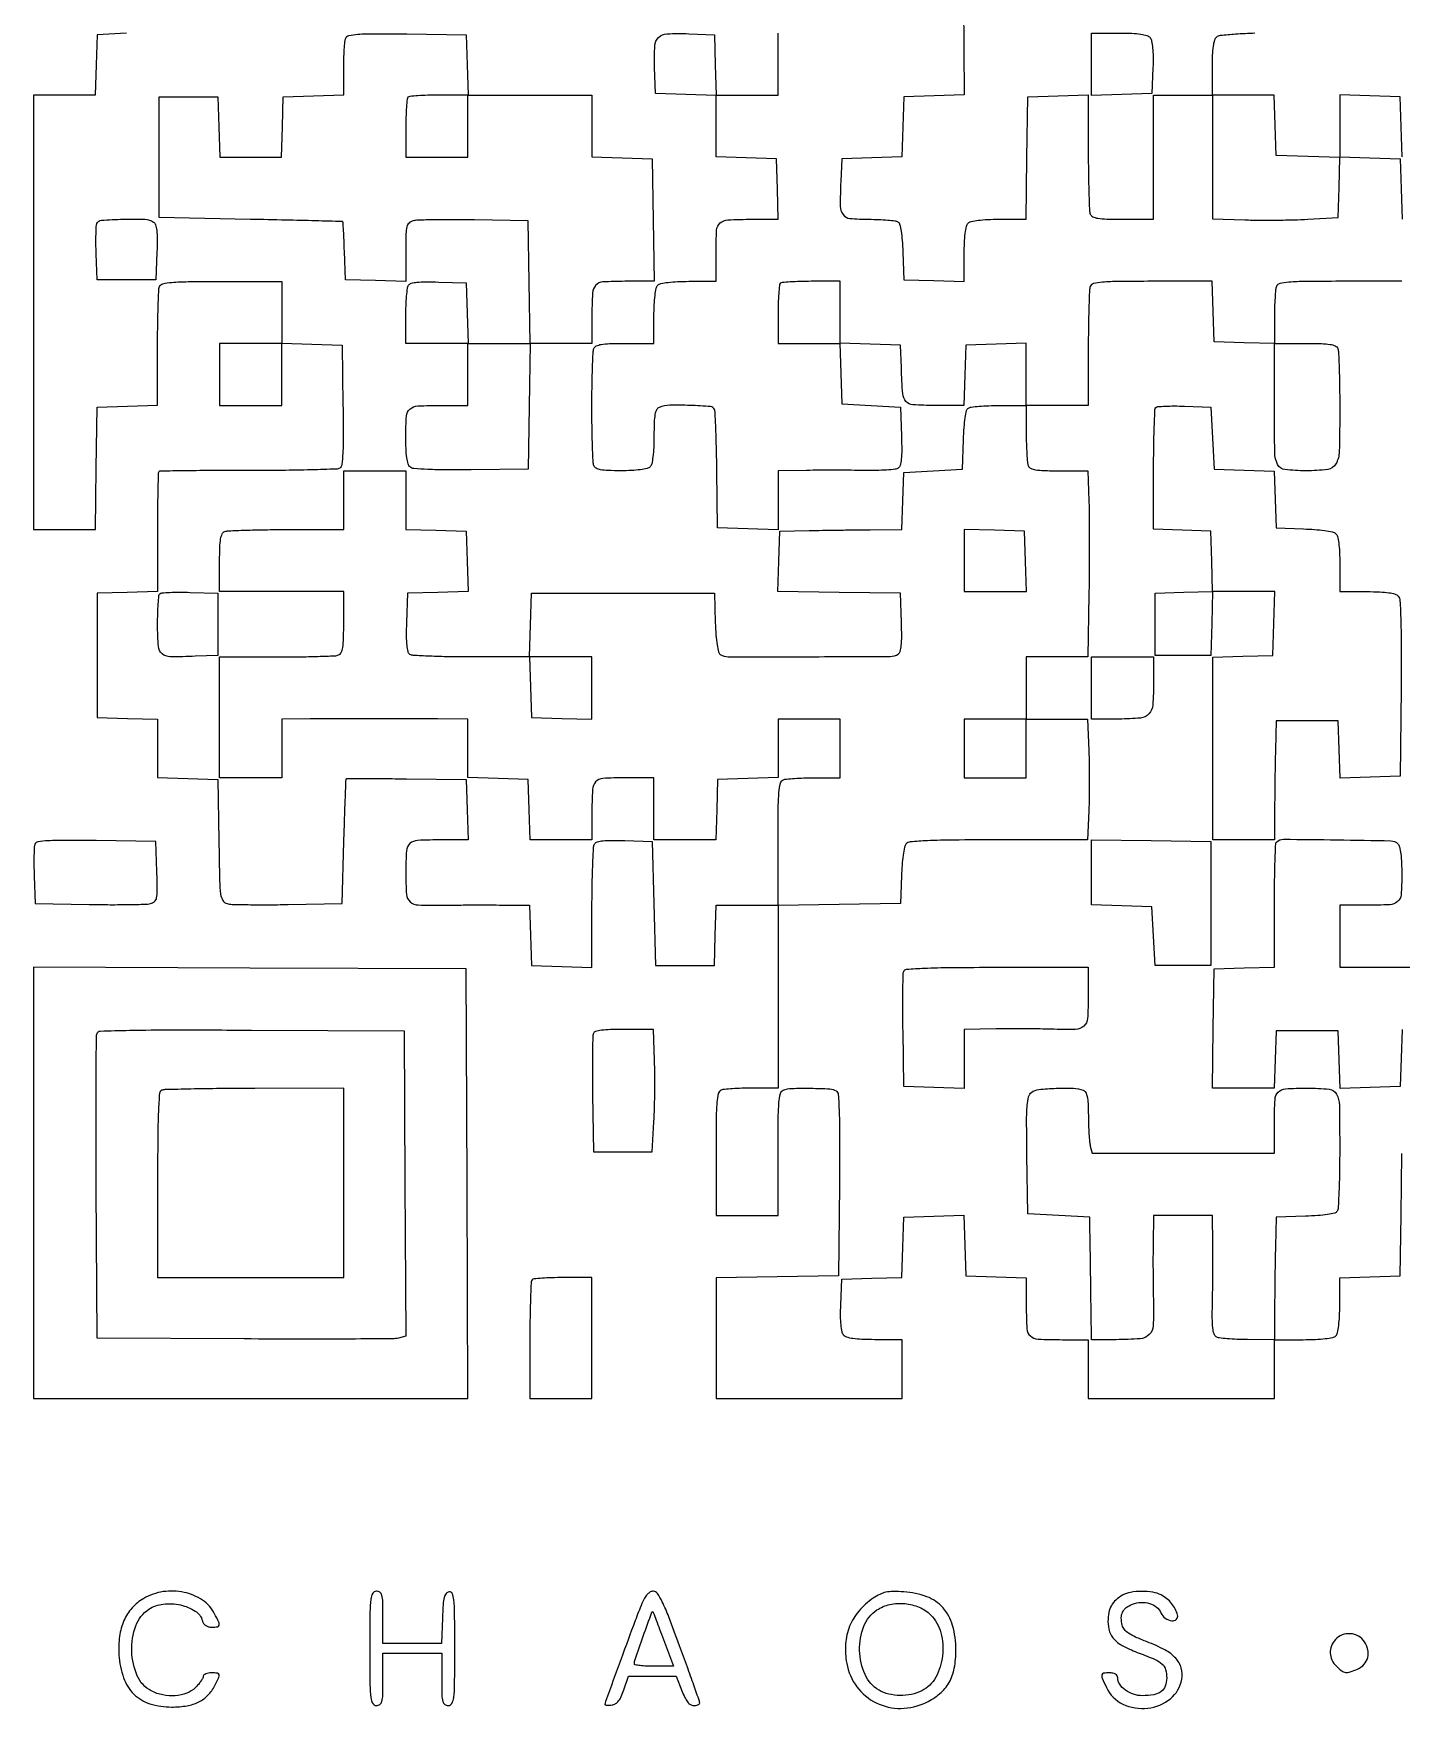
# Model space of a CAD drawing. Extents: x 156 to 936, y 95 to 969.
# Drawn here: x 156 to 575, y 95 to 608 of the extents above; entities that cross this region are included whole.
import ezdxf

# ---------------------------------------------------------------- set-up
doc = ezdxf.new("R2010")
doc.units = 0

msp = doc.modelspace()

# ---------------------------------------------------------------- linework, layer by layer
for points in [[(440.765509, 617.287731), (441.031018, 589.075462), (431.765509, 588.787731), (422.5, 588.5), (422.212964, 579.287036), (421.925929, 570.074071), (412.712964, 569.787036), (403.5, 569.5), (403.199088, 562.520917, 0.011761), (403.052131, 555.011779, 0.16009), (403.905416, 552.449266, 0.212734), (406.01981, 551.259183, 0.022868), (411.769052, 550.984687, -0.009143), (414.818021, 550.922889, -0.012178), (417.583306, 550.748704, -0.009501), (419.866755, 550.505138, -0.110675), (420.706033, 550.202843, -0.192561), (421.236162, 549.466763, -0.02067), (421.666992, 547.36687, -0.020911), (422.005667, 544.539342, -0.010674), (422.206033, 540.968156), (422.5, 532.5), (431.75, 532.212474), (441, 531.924948), (441, 540.262474, -0.01101), (441.078116, 543.809501, -0.020283), (441.321964, 546.684979, -0.021051), (441.688958, 548.858679, -0.145015), (442.2, 549.8, -0.144751), (443.138697, 550.310247, -0.021115), (445.302088, 550.677518, -0.02036), (448.160339, 550.921703, -0.011128), (451.677935, 551), (459.955869, 551), (460.227935, 569.75), (460.5, 588.5), (469.75, 588.787526), (479, 589.075052), (479, 571.619313, 0.003237), (479.044048, 564.816117, 0.004731), (479.178303, 558.826548, 0.002387), (479.364216, 553.755801, 0.081426), (479.606989, 552.581787, 0.196891), (480.364137, 551.777496, 0.067576), (481.926179, 551.308255, 0.033028), (484.632466, 551.061721, 0.006203), (489.606989, 551), (499, 551), (499, 570), (499, 589), (508, 589), (517, 589), (517, 597.377555, -0.00979), (517.075082, 601.212024, -0.024916), (517.32229, 603.982997, -0.032122), (517.720689, 605.918316, -0.153905), (518.323796, 606.853763, -0.150078), (519.509893, 607.347971, -0.006421), (524.0752, 607.732439, -0.009449), (529.981462, 608.041483, -0.004527)], [(575, 532), (556.106989, 532, 0.002389), (545.478191, 531.949213, 0.017848), (540.438886, 531.721037, 0.035117), (537.61679, 531.291215, 0.25083), (536.606989, 530.418213, 0.06844), (536.368926, 529.400281, 0.007317), (536.178303, 526.9751, 0.008902), (536.044385, 524.066073, 0.00705), (536, 520.918213), (536, 513), (545.393011, 513, -0.006203), (550.367534, 512.938279, -0.033028), (553.073821, 512.691745, -0.067576), (554.635863, 512.222504, -0.196891), (555.393011, 511.418213, -0.081044), (555.635597, 510.249577, -0.00252), (555.821697, 505.341685, -0.004869), (555.95594, 499.537047, -0.003346), (556, 492.953396, -0.0058), (555.848475, 479.891045, -0.119749), (554.839989, 476.123759, -0.241116), (552.332043, 474.416546, -0.031127), (545.647529, 474, -0.028493), (539.16988, 474.369429, -0.257677), (536.940093, 475.955648, -0.108839), (536.105225, 479.500989, -0.003611), (536, 494.069463), (536, 512.924948), (526.75, 513.212474), (517.5, 513.5), (517.212474, 522.75), (516.924948, 532), (498.569463, 532, 0.002478), (488.261417, 531.948905, 0.01833), (483.353605, 531.720189, 0.036362), (480.606062, 531.288297, 0.248902), (479.606989, 530.418213, 0.081401), (479.364228, 529.244542, 0.002396), (479.178303, 524.184475, 0.00474), (479.044049, 518.207024, 0.003244), (479, 511.418213), (479, 494), (469.5, 494), (460, 494), (460, 485.581787, 0.006641), (460.044357, 482.242372, 0.008515), (460.178303, 479.171775, 0.006804), (460.368566, 476.613421, 0.069754), (460.606989, 475.581787, 0.191752), (461.343522, 474.783705, 0.070208), (462.834491, 474.312026, 0.034755), (465.399276, 474.063166, 0.006811), (470.03602, 474), (478.858062, 474), (479.179031, 464.75, -0.006597), (479.282791, 459.922892, -0.001973), (479.314821, 452.5625, -0.001978), (479.285471, 444.298383, -0.002141), (479.190574, 436.25), (478.881148, 417), (469.440574, 417), (460, 417), (460, 407.5), (460, 398), (469.40347, 398), (478.806941, 398), (479.15347, 388.394215, -0.005583), (479.261124, 384.07063, -0.003472), (479.295542, 378.997453, -0.003483), (479.259868, 373.991858, -0.006296), (479.150502, 369.894215), (478.801004, 361), (451.522947, 361, 0.002037), (437.7107, 360.943731, 0.009415), (429.723239, 360.7282, 0.009171), (424.494772, 360.392347, 0.201561), (423.166121, 359.700164, 0.126595), (422.728174, 358.772011, 0.012295), (422.317974, 356.299919, 0.014976), (421.984907, 353.281363, 0.011302), (421.793676, 349.950164), (421.5, 341.5), (402.75, 341.227935), (384, 340.955869), (384, 359.870946, -0.002386), (384.050775, 370.512912, -0.017829), (384.278929, 375.557614, -0.035067), (384.708667, 378.382777, -0.250908), (385.581787, 379.393011, -0.06844), (386.599719, 379.631074, -0.007317), (389.0249, 379.821697, -0.008902), (391.933927, 379.955615, -0.00705), (395.081787, 380), (403, 380), (403, 389), (403, 398), (393.5, 398), (384, 398), (384, 389.037526), (384, 380.075052), (374.75, 379.787526), (365.5, 379.5), (365.212474, 370.25), (364.924948, 361), (355.462474, 361), (346, 361), (346, 370.5), (346, 380), (337.106989, 380, 0.014768), (330.349521, 379.800362, 0.195511), (328.14255, 378.747254, 0.175208), (327.170753, 376.400012, 0.01141), (327, 368.918213), (327, 361), (317.537526, 361), (308.075052, 361), (307.787526, 370.25), (307.5, 379.5), (298.25, 379.787526), (289, 380.075052), (289, 389.037526), (289, 398), (279.75, 398.065327, 0.000911), (275.454106, 398.087835, 0.000484), (270.132812, 398.100863, 0.000482), (264.692963, 398.103677, 0.000748), (260, 398.094565, -0.000007), (255.342287, 398.078617, -0.000004), (250.014062, 398.060489, -0.000004), (244.851552, 398.043015, -0.000009), (240.75, 398.029238), (232, 398), (232, 389), (232, 380), (222.5, 380), (213, 380), (213, 398.5), (213, 417), (230.418213, 417, 0.003244), (237.207024, 417.044049, 0.00474), (243.184475, 417.178303, 0.002396), (248.244542, 417.364228, 0.081401), (249.418213, 417.606989, 0.196891), (250.222504, 418.364137, 0.067576), (250.691745, 419.926179, 0.033028), (250.938279, 422.632466, 0.006203), (251, 427.606989), (251, 437), (232, 437), (213, 437), (213, 445.893011, -0.00673), (213.062976, 450.571713, -0.034532), (213.311531, 453.154102, -0.06988), (213.782907, 454.653872, -0.192406), (214.581787, 455.393011, -0.081401), (215.755458, 455.635772, -0.002396), (220.815525, 455.821697, -0.00474), (226.792976, 455.955951, -0.003244), (233.581787, 456), (251, 456), (251, 465), (251, 474), (260.5, 474), (270, 474), (270, 465.037526), (270, 456.075052), (279.25, 455.787526), (288.5, 455.5), (288.787023, 446.288016), (289.074046, 437.076031), (279.787023, 436.788016), (270.5, 436.5), (270.208654, 427.58457, 0.007991), (270.138495, 423.379947, 0.025103), (270.278157, 420.560393, 0.034699), (270.597369, 418.690231, 0.197197), (271.178316, 417.889795, 0.125918), (272.179047, 417.576877, 0.002784), (277.281407, 417.337038, 0.006145), (283.29265, 417.161987, 0.004093), (290.184019, 417.10247), (307.928716, 417.09449), (308.214358, 426.797245), (308.5, 436.5), (336.5, 436.5), (364.5, 436.5), (364.792098, 427.532999, 0.009786), (364.991711, 423.707716, 0.020296), (365.326702, 420.737122, 0.020212), (365.754264, 418.552844, 0.195114), (366.292098, 417.798053, 0.142157), (368.745406, 417.082269, 0.000777), (393.535096, 417.084595, 0.000797), (418.296615, 417.164879, 0.138052), (420.818687, 417.887942, 0.196824), (421.401607, 418.689885, 0.034986), (421.72184, 420.556337, 0.02519), (421.861731, 423.374101, 0.007976), (421.791346, 427.58457), (421.5, 436.5), (402.712768, 436.772202), (383.925536, 437.044404), (384.212768, 446.272202), (384.5, 455.5), (393.5, 455.698134, -0.001392), (397.645693, 455.777851, -0.00077), (402.708876, 455.853302, -0.000768), (407.839576, 455.913972, -0.001237), (412.211067, 455.948134), (421.922134, 456), (422.211067, 464.75), (422.5, 473.5), (431.5, 474), (440.5, 474.5), (440.792098, 483.467001, -0.009786), (440.991711, 487.292364, -0.020298), (441.326695, 490.262875, -0.020215), (441.75425, 492.447011, -0.195149), (442.292098, 493.201688, -0.112618), (443.144238, 493.504907, -0.008743), (445.568616, 493.748365, -0.011595), (448.501991, 493.922842, -0.008591), (451.75, 493.984687), (460, 494), (460, 503.537526), (460, 513.075052), (450.75, 512.787526), (441.5, 512.5), (441.212474, 503.25), (440.924948, 494), (431.981526, 494, -0.014194), (425.286679, 494.190094, -0.199365), (423.165084, 495.215838, -0.165063), (422.188689, 497.527107, -0.009054), (421.754332, 505.5), (421.5, 512.5), (412.211971, 512.788029), (402.923942, 513.076058), (403.211971, 503.788029), (403.5, 494.5), (412.5, 494), (421.5, 493.5), (421.791346, 484.58457, -0.007957), (421.862563, 480.334218, -0.025673), (421.719975, 477.512687, -0.036716), (421.390058, 475.649184, -0.184206), (420.791346, 474.79792, -0.12225), (419.871408, 474.461883, -0.009454), (417.235583, 474.229267, -0.012489), (414.041398, 474.088187, -0.009201), (410.5, 474.085494, 0.002435), (406.420176, 474.137607, 0.00146), (401.573438, 474.161763, 0.001461), (396.750441, 474.157626, 0.002545), (392.75, 474.122144), (384, 474), (384, 464.962474), (384, 455.924948), (374.75, 456.212474), (365.5, 456.5), (365.257916, 474, 0.002447), (365.130625, 480.796823, 0.003672), (364.946963, 486.726562, 0.001532), (364.737148, 491.795222, 0.080116), (364.539301, 492.75, 0.290569), (363.336161, 493.647691, 0.009388), (357.024014, 494.005824, 0.015871), (350.859663, 494.043806, 0.085414), (347.581787, 493.393011, 0.185749), (346.791149, 492.680141, 0.073109), (346.316788, 491.266754, 0.03686), (346.065, 488.858247, 0.007619), (346, 484.593011, -0.0113), (345.921443, 481.117343, -0.02047), (345.676767, 478.283644, -0.021205), (345.309096, 476.134923, -0.144372), (344.8, 475.2, -0.142062), (343.888147, 474.698102, -0.021703), (341.825282, 474.327993, -0.021121), (339.136184, 474.08019, -0.012415), (335.906989, 474, -0.008396), (331.936493, 474.066678, -0.038703), (329.652556, 474.321129, -0.075375), (328.30029, 474.797625, -0.180715), (327.606989, 475.581787, -0.080654), (327.36459, 476.744997, -0.002656), (327.178303, 481.49775, -0.005009), (327.044072, 487.125884, -0.003457), (327, 493.5, -0.003457), (327.044072, 499.874116, -0.005009), (327.178303, 505.50225, -0.002656), (327.36459, 510.255003, -0.080654), (327.606989, 511.418213, -0.192406), (328.346128, 512.217093, -0.06988), (329.845898, 512.688469, -0.034532), (332.428287, 512.937024, -0.00673), (337.106989, 513), (346, 513), (346, 521.3, -0.011084), (346.07823, 524.828493, -0.020332), (346.322289, 527.693122, -0.021091), (346.689458, 529.860329, -0.144849), (347.2, 530.8, -0.144849), (348.139671, 531.310542, -0.021091), (350.306878, 531.677711, -0.020332), (353.171507, 531.92177, -0.011084), (356.7, 532), (365, 532), (365, 540.893011, -0.014805), (365.200175, 547.651936, -0.19591), (366.255648, 549.858669, -0.174856), (368.607881, 550.829774, -0.01133), (376.119313, 551), (384.075052, 551), (383.787526, 560.25), (383.5, 569.5), (374.25, 569.787526), (365, 570.075052), (365, 579.5), (365, 588.924948), (355.75, 589.212474), (346.5, 589.5), (346.212045, 597.596055, -0.020771), (346.251102, 604.123234, -0.189669), (347.394058, 606.666193, -0.185166), (349.978805, 607.781389, -0.019645), (356.655204, 607.793771), (364.5, 607.5), (364.787526, 598.25), (365.075052, 589), (374.537526, 589), (384, 589), (384, 598.462474), (384, 607.924948)], [(184.5, 608), (175.5, 607.5), (175.212474, 598.25), (174.924948, 589), (165.462474, 589), (156, 589), (156, 522.5), (156, 456), (165.477935, 456), (174.955869, 456), (175.227935, 474.75), (175.5, 493.5), (184.75, 493.787526), (194, 494.075052), (194, 511.455738, -0.0032), (194.043348, 518.228401, -0.004684), (194.175485, 524.188155, -0.002342), (194.358396, 529.235938, -0.081556), (194.597395, 530.393213, -0.251592), (195.587946, 531.247094, -0.034195), (198.388782, 531.670735, -0.017926), (203.346015, 531.898456, -0.002514), (213.597395, 531.95), (232, 531.95), (232, 522.475), (232, 513), (222.5, 513), (213, 513), (213, 503.5), (213, 494), (222.5, 494), (232, 494), (232, 503.537526), (232, 513.075052), (241.25, 512.787526), (250.5, 512.5), (250.773242, 494.073381, -0.003138), (250.851909, 484.874377, -0.013557), (250.716173, 479.410329, -0.015571), (250.421699, 475.874324, -0.226839), (249.773242, 474.840834, -0.133729), (248.717107, 474.515948, -0.001412), (240.98681, 474.286087, -0.004371), (232.033218, 474.123461, -0.002813), (221.649941, 474.084061, 0.001494), (211.325042, 474.072115, 0.002432), (202.561469, 473.993158, 0.000336), (194.784473, 473.880017, 0.19496), (194.372247, 473.70558, 0.192234), (194.198109, 473.300012, 0.000719), (194.071426, 468.086171, 0.003559), (193.977943, 462.146581, 0.002211), (193.948684, 455.176186), (193.952756, 437.074426), (184.726378, 436.787213), (175.5, 436.5), (175.5, 417.5), (175.5, 398.5), (184.75, 398.212474), (194, 397.924948), (194, 389), (194, 380.075052), (203.25, 379.787526), (212.5, 379.5), (212.772016, 360.763526, 0.001671), (212.99061, 348.524709, 0.026934), (213.300141, 344.408472, 0.101329), (213.975287, 342.44304, 0.201755), (215.272016, 341.478011, 0.054003), (216.806765, 341.271561, 0.002936), (221.692405, 341.17412, 0.004544), (227.517229, 341.145095, 0.003299), (234, 341.214485), (250.5, 341.5), (251.055984, 360.5, -0.000926), (251.283115, 367.799618, -0.001518), (251.50564, 373.979295, -0.00014), (251.723114, 379.508668, -0.180831), (251.805984, 379.70611, -0.206601), (251.998454, 379.78934, -0.000169), (257.303945, 379.791131, -0.001755), (263.238771, 379.770305, -0.001069), (270.25, 379.70611), (288.5, 379.5), (288.787526, 370.25), (289.075052, 361), (281.119313, 361, 0.011258), (273.614695, 360.831005, 0.173567), (271.260207, 359.86665, 0.196922), (270.202315, 357.673736, 0.015154), (270, 351, 0.016598), (270.222185, 344.308568, 0.199676), (271.344897, 342.045665, 0.17277), (273.821214, 341.074029, 0.011822), (281.478596, 341.011935, -0.002009), (285.211096, 341.054915, -0.001057), (289.849877, 341.079884, -0.001051), (294.601599, 341.085426, -0.001619), (298.712474, 341.068271), (307.924948, 341), (308.212474, 331.75), (308.5, 322.5), (317.75, 322.212474), (327, 321.924948), (327.015313, 340.212474, -0.004178), (327.080608, 347.314199, -0.006275), (327.267102, 353.507887, -0.002851), (327.521415, 358.763217, -0.128519), (327.850966, 359.793098, -0.187221), (328.659703, 360.389362, -0.039341), (330.4185, 360.721251, -0.027159), (333.085459, 360.864234, -0.008519), (337.085653, 360.793098), (345.5, 360.5), (346, 341.5), (346.5, 322.5), (355.5, 322.5), (364.5, 322.5), (364.787526, 331.75), (365.075052, 341), (374.537526, 341), (384, 341), (384, 313), (384, 285), (376.081787, 285, 0.00705), (372.933927, 284.955615, 0.008902), (370.0249, 284.821697, 0.007317), (367.599719, 284.631074, 0.06844), (366.581787, 284.393011, 0.25083), (365.708785, 283.38321, 0.035117), (365.278963, 280.561114, 0.017848), (365.050787, 275.521809, 0.002389), (365, 264.893011), (365, 246), (374.5, 246), (384, 246), (384, 264.893011, -0.002389), (384.050787, 275.521809, -0.017848), (384.278963, 280.561114, -0.035117), (384.708785, 283.38321, -0.25083), (385.581787, 284.393011, -0.084467), (388.211856, 284.920332, -0.010846), (393.985226, 284.964484, -0.008749), (399.830282, 284.780063, -0.129858), (401.766137, 284.165697, -0.238902), (402.439694, 283.032303, -0.008101), (402.712124, 277.69409, -0.009141), (402.846101, 269.577531, -0.001938), (402.766137, 255.43101), (402.5, 227.5), (383.75, 227.227935), (365, 226.955869), (365, 208.477935), (365, 190), (393.5, 190), (422, 190), (422, 199), (422, 208), (413.622445, 208, -0.009406), (409.657348, 208.0746, -0.027148), (406.921657, 208.326735, -0.03848), (405.060853, 208.748928, -0.145524), (404.078674, 209.405204, -0.126804), (403.594776, 210.431833, -0.023545), (403.298867, 212.514748, -0.021342), (403.157498, 215.264652, -0.01153), (403.206229, 218.655204), (403.5, 226.5), (412.712964, 226.787036), (421.925929, 227.074071), (422.212964, 236.287036), (422.5, 245.5), (431.711984, 245.787023), (440.923969, 246.074046), (441.211984, 236.787023), (441.5, 227.5), (450.75, 227.212474), (460, 226.924948), (460, 218.069463, 0.014889), (460.20038, 211.341871, 0.195866), (461.254332, 209.139748, 0.174757), (463.602344, 208.170318, 0.011384), (471.081787, 208), (479, 208), (479, 199), (479, 190), (507.5, 190), (536, 190), (536, 199), (536, 208), (544.8, 208, 0.010168), (548.57572, 208.076788, 0.019692), (551.584848, 208.318182, 0.020534), (553.838945, 208.683085, 0.147006), (554.8, 209.2, 0.144682), (555.310039, 210.138013, 0.021131), (555.677383, 212.298731, 0.02038), (555.921656, 215.152513, 0.011159), (556, 218.662474), (556, 226.924948), (565.25, 227.212474), (574.5, 227.5), (574.772065, 246.25), (575.044131, 265)], [(575.076746, 302.923254), (574.788373, 294.211627), (574.5, 285.5), (565.289473, 285.212997), (556.078945, 284.925993), (555.789473, 293.712997), (555.5, 302.5), (546, 302.5), (536.5, 302.5), (536.211067, 293.75), (535.922134, 285), (526.487656, 285), (517.053177, 285), (517.276588, 303.25), (517.5, 321.5), (526.75, 321.787526), (536, 322.075052), (536, 340.870859, -0.003317), (536.048116, 348.123841, -0.005243), (536.195833, 354.341232, -0.001548), (536.396633, 359.716959, -0.188426), (536.666667, 360.333333, -0.200552), (538.764103, 361.19438, -0.002013), (555.219579, 361.024309, -0.002069), (571.647247, 360.72038, -0.193036), (573.8, 359.8, -0.144372), (574.309096, 358.865077, -0.021205), (574.676767, 356.716356, -0.02047), (574.921443, 353.882657, -0.0113), (575, 350.406989, -0.017303), (574.785347, 344.206021, -0.202126), (573.715689, 342.090212, -0.166521), (571.351581, 341.162848, -0.010953), (563.918213, 341), (556, 341), (556, 331.5), (556, 322), (574.537526, 322), (593.075052, 322)]]:
    msp.add_lwpolyline(points, format="xyb")
for points in [[(288.787526, 598.25), (289.075052, 589), (308.037526, 589), (327, 589), (327, 579.537526), (327, 570.075052), (336.25, 569.787526), (345.5, 569.5), (345.772065, 550.75), (346.044131, 532), (337.129054, 532, 0.014698), (330.354016, 531.800795, 0.195302), (328.144197, 530.748181, 0.175472), (327.171009, 528.401386, 0.011425), (327, 520.918213), (327, 513), (317.521593, 513), (308.043186, 513), (307.771593, 493.75), (307.5, 474.5), (290.059087, 474.285999, -0.004306), (282.398845, 474.257989, -0.010385), (276.733702, 474.403766, -0.008096), (272.515232, 474.668561, -0.154677), (271.309087, 475.158444, -0.154831), (270.717083, 476.080328, -0.031166), (270.322411, 478.014246, -0.024698), (270.075513, 480.761933, -0.010058), (270, 484.515456, -0.01699), (270.212859, 490.777987, -0.201397), (271.280595, 492.90398, -0.167513), (273.642561, 493.836298, -0.011001), (281.081787, 494), (289, 494), (289, 503.5), (289, 513), (279.5, 513), (270, 513), (270.015313, 521.25, -0.00917), (270.081041, 524.504112, -0.012203), (270.267102, 527.45641, -0.00954), (270.527533, 529.894283, -0.110402), (270.850966, 530.793098, -0.187221), (271.659703, 531.389362, -0.039341), (273.4185, 531.721251, -0.027159), (276.085459, 531.864234, -0.008519), (280.085653, 531.793098), (288.5, 531.5), (288.787526, 522.25), (289.075052, 513), (298.559591, 513), (308.044131, 513), (307.772065, 531.75), (307.5, 550.5), (291, 550.785515, 0.003332), (284.515656, 550.854498, 0.004581), (278.685938, 550.824256, 0.002978), (273.797256, 550.724981, 0.053901), (272.25, 550.516463, 0.122683), (270.995946, 549.854309, 0.153693), (270.327745, 548.729005, 0.05307), (270.052461, 546.534753, 0.004691), (270, 540.943422), (270, 531.924948), (260.75, 532.212474), (251.5, 532.5), (251.211067, 541.25, 0.002181), (251.085088, 544.619557, 0.003503), (250.945007, 547.491431, 0.000719), (250.800777, 550.01094, 0.184257), (250.711067, 550.210192, 0.191397), (250.504327, 550.298846, 0.000075), (242.337001, 550.517208, 0.001136), (233.251009, 550.738098, 0.000689), (222.5, 550.960192), (194.5, 551.5), (194.5, 570), (194.5, 588.5), (203.5, 588.5), (212.5, 588.5), (212.787526, 579.25), (213.075052, 570), (222.5, 570), (231.924948, 570), (232.212474, 579.25), (232.5, 588.5), (241.75, 588.787526), (251, 589.075052), (251, 596.955738, -0.007007), (251.043895, 600.087966, -0.008862), (251.176343, 602.981016, -0.007263), (251.364834, 605.392683, -0.068578), (251.600317, 606.400827, -0.251284), (252.588984, 607.254085, -0.0372), (255.288482, 607.64904, -0.018475), (260.125686, 607.813389, -0.002458), (270.350317, 607.732614), (288.5, 607.5)], [(497.921326, 606.594796, -0.126804), (498.405224, 605.568167, -0.023545), (498.701133, 603.485252, -0.021342), (498.842502, 600.735348, -0.01153), (498.793771, 597.344796), (498.5, 589.5), (489.25, 589.212474), (480, 588.924948), (480, 598.462474), (480, 608), (488.377555, 608, -0.009406), (492.342652, 607.9254, -0.027148), (495.078343, 607.673265, -0.03848), (496.939147, 607.251072, -0.145524)], [(270.666667, 588.333333, 0.174709), (270.400808, 587.76784, 0.005871), (270.195833, 585.267708, 0.010477), (270.048334, 582.266524, 0.007039), (270, 578.833333), (270, 570), (279.5, 570), (289, 570), (289, 579.5), (289, 589), (280.166667, 589, 0.007039), (276.733476, 588.951666, 0.010477), (273.732292, 588.804167, 0.005871), (271.23216, 588.599192, 0.174709)], [(517, 570.066413), (517, 551.132827), (526.976336, 550.816413, 0.006365), (531.46924, 550.731143, 0.003946), (536.746262, 550.739821, 0.003958), (541.956489, 550.830759, 0.007124), (546.226336, 551), (555.5, 551.5), (555.787041, 560.713341), (556.074081, 569.926682), (546.287041, 570.213341), (536.5, 570.5), (536.212474, 579.75), (535.924948, 589), (526.462474, 589), (517, 589)], [(192.793098, 550.149034, -0.187221), (193.389362, 549.340297, -0.039341), (193.721251, 547.5815, -0.027159), (193.864234, 544.914541, -0.008519), (193.793098, 540.914347), (193.5, 532.5), (184.5, 532.5), (175.5, 532.5), (175.205027, 540.411609, -0.006569), (175.129541, 543.539392, -0.008656), (175.147568, 546.392336, -0.006579), (175.235027, 548.7687, -0.079281), (175.423642, 549.661609, -0.291006), (176.792989, 550.676936, -0.010899), (183.47867, 551.010502, -0.015169), (190.04663, 550.995525, -0.133972)], [(384.666667, 531.333333, 0.174709), (384.400808, 530.76784, 0.005871), (384.195833, 528.267708, 0.010477), (384.048334, 525.266524, 0.007039), (384, 521.833333), (384, 513), (393.5, 513), (403, 513), (403, 522.5), (403, 532), (394.166667, 532, 0.007039), (390.733476, 531.951666, 0.010477), (387.732292, 531.804167, 0.005871), (385.23216, 531.599192, 0.174709)], [(517, 484), (517.5, 474.5), (526.711607, 474.212982), (535.923214, 473.925964), (536.211607, 465.212982), (536.5, 456.5), (544.950164, 456.206324, -0.011302), (548.281363, 456.015093, -0.014976), (551.299919, 455.682026, -0.012295), (553.772011, 455.271826, -0.126595), (554.700164, 454.833879, -0.156365), (555.287489, 453.913227, -0.030268), (555.679019, 451.952749, -0.024242), (555.92478, 449.171204, -0.009913), (556, 445.377555), (556, 437), (564.377555, 437, -0.009573), (568.285167, 436.925181, -0.02615), (571.036657, 436.675271, -0.035605), (572.929124, 436.263891, -0.149306), (573.89083, 435.631541, -0.161191), (574.445117, 434.215467, -0.005647), (574.696816, 428.249817, -0.007745), (574.825255, 419.900899, -0.002421), (574.763275, 407.381541), (574.5, 380.5), (565.289473, 380.212997), (556.078945, 379.925993), (555.789473, 388.712997), (555.5, 397.5), (546, 397.5), (536.5, 397.5), (536.301866, 388.5, 0.00132), (536.222157, 384.385751, 0.000758), (536.146698, 379.426562, 0.000758), (536.08599, 374.443617, 0.001265), (536.051866, 370.25), (536, 361), (526.564568, 361), (517.129135, 361), (517.114781, 388.963139), (517.100428, 416.926277), (526.300214, 417.213139), (535.5, 417.5), (535.786212, 427.25), (536.072424, 437), (526.572424, 437), (517.072424, 437), (516.786212, 427.25), (516.5, 417.5), (508, 417.5), (499.5, 417.5), (499.5, 427), (499.5, 436.5), (508.287003, 436.789473), (517.074007, 437.078945), (516.787003, 446.289473), (516.5, 455.5), (507.75, 455.788933), (499, 456.077866), (499, 474.372266, -0.003597), (499.050816, 481.435557, -0.00566), (499.206746, 487.499432, -0.001799), (499.419119, 492.723977, -0.187444), (499.703816, 493.370483, -0.17855), (500.286747, 493.639255, -0.007766), (502.564452, 493.783202, -0.012381), (505.319749, 493.846095, -0.008434), (508.453816, 493.787149), (516.5, 493.5)], [(212.5, 427), (212.5, 417.5), (205.520917, 417.199088, -0.012237), (197.895358, 417.057107, -0.174635), (195.381795, 417.979302, -0.203616), (194.231347, 420.234987, -0.017475), (194, 426.852385, -0.007432), (194.050965, 430.280791, -0.010993), (194.206402, 433.283873, -0.006419), (194.422822, 435.778593, -0.173208), (194.702644, 436.369311, -0.179987), (195.290922, 436.638564, -0.007016), (197.709672, 436.781547, -0.011703), (200.626528, 436.84459, -0.007913), (203.952644, 436.785977), (212.5, 436.5)], [(499, 409.434259, -0.017857), (498.745815, 402.319431, -0.169875), (497.5562, 399.567014, -0.186391), (494.964128, 398.290042, -0.022302), (488.464816, 398), (480, 398), (480, 407.5), (480, 417), (489.5, 417), (499, 417)], [(156.434174, 359.689057, 0.079819), (156.24217, 358.775272, 0.006138), (156.152723, 356.258895, 0.00829), (156.132565, 353.238905, 0.006227), (156.206869, 349.916411), (156.5, 341.5), (173, 341.233386, 0.003267), (179.486999, 341.170954, 0.004477), (185.324975, 341.205181, 0.002936), (190.219748, 341.30646, 0.051887), (191.78715, 341.511762, 0.118397), (193.070995, 342.163295, 0.167412), (193.7179, 343.257993, 0.054191), (193.921037, 345.419345, 0.004141), (193.78715, 351.278376), (193.5, 360.5), (175.227305, 360.772646, 0.002841), (165.684364, 360.860811, 0.015289), (160.49394, 360.720537, 0.021213), (157.328954, 360.402932, 0.271907)], [(479, 313.067388, -0.017252), (478.767161, 306.321358, -0.197007), (477.613758, 303.981812, -0.177501), (475.089229, 302.995696, -0.013527), (467.653229, 303.040356, 0.004684), (464.224061, 303.121605, 0.002129), (459.737199, 303.166754, 0.002108), (455.005784, 303.174266, 0.002893), (450.75, 303.138457), (441, 303), (441, 293.962474), (441, 284.924948), (431.75, 285.212474), (422.5, 285.5), (422.267123, 302.5, -0.00257), (422.210592, 309.10516, -0.003849), (422.235279, 314.873438, -0.001636), (422.310426, 319.800433, -0.082207), (422.485738, 320.75, -0.296267), (423.37116, 321.420489, -0.007053), (428.788026, 321.734825, -0.009009), (436.92212, 321.945059, -0.001956), (450.968615, 322), (479, 322)], [(269.759875, 255.77153), (270.019749, 209.043061), (267.759875, 208.494001, -0.057675), (266.004934, 208.276836, -0.000538), (252.945088, 208.187752, -0.00181), (237.910959, 208.155786, -0.001169), (220.5, 208.222471), (175.5, 208.5), (175.239372, 254.5, -0.000997), (175.174287, 272.225103, -0.001596), (175.197198, 287.357597, -0.000282), (175.267665, 300.72814, -0.090314), (175.461789, 301.759906, -0.301449), (176.45055, 302.464468, -0.003096), (185.402033, 302.70934, -0.005599), (198.68089, 302.841585, -0.001079), (222.722417, 302.759906), (269.5, 302.5)], [(327.444079, 301.714868, 0.087149), (327.253208, 300.73586, 0.001758), (327.176436, 295.676938, 0.004104), (327.155987, 289.750713, 0.00274), (327.225464, 282.964868), (327.5, 265.5), (336.5, 265.5), (345.5, 265.5), (346, 274.738792, 0.007047), (346.168963, 278.963403, 0.004052), (346.25953, 284.057606, 0.004047), (346.267616, 289.177743, 0.006743), (346.18138, 293.488792), (345.86276, 303), (336.899995, 303, 0.007958), (332.692751, 302.933031, 0.025818), (329.911745, 302.700398, 0.035931), (328.106256, 302.321398, 0.235633)], [(195.25, 284.337719, 0.286605), (194.579791, 283.416621, 0.006896), (194.265434, 277.906228, 0.008864), (194.055066, 269.647433, 0.001935), (194, 255.416667), (194, 227), (222.5, 227), (251, 227), (251, 256), (251, 285), (223.75, 284.921053, 0.001717), (213.21496, 284.854351, 0.002675), (204.1375, 284.717133, 0.000767), (196.247198, 284.543529, 0.090243)], [(477.418213, 284.393011, -0.174962), (478.194519, 283.72193, -0.077284), (478.675502, 282.433506, -0.040828), (478.937682, 280.284782, -0.009474), (479.013655, 276.643011, 0.007474), (479.062508, 273.745721, 0.008266), (479.197904, 270.946953, 0.007766), (479.38985, 268.564761, 0.041522), (479.621712, 267.282787), (480.216115, 265.065574), (508.108057, 265.065574), (536, 265.065574), (536, 274.425798, -0.01249), (536.176805, 281.502372, -0.178753), (537.151025, 283.782882, -0.190999), (539.347228, 284.805695, -0.0146), (546, 285, -0.024531), (552.771001, 284.667608, -0.251545), (555.022107, 283.157212, -0.118425), (555.885086, 279.794521, -0.004082), (555.984687, 266.143011, -0.004054), (555.923218, 259.294349, -0.006108), (555.748365, 253.327813, -0.002704), (555.510315, 248.258093, -0.129167), (555.201688, 247.292098, -0.195149), (554.447011, 246.75425, -0.020215), (552.262875, 246.326695, -0.020298), (549.292364, 245.991711, -0.009786), (545.467001, 245.792098), (536.5, 245.5), (536.301866, 236.5, 0.001399), (536.222149, 232.351665, 0.000771), (536.146698, 227.279688, 0.000769), (536.086031, 222.136501, 0.001235), (536.051866, 217.75), (536, 208), (527.75, 208.015313, -0.00958), (524.491543, 208.083802, -0.012622), (521.525809, 208.278091, -0.010099), (519.077688, 208.550601, -0.108865), (518.146372, 208.888375, -0.18574), (517.500978, 209.757572, -0.040433), (517.140898, 211.624046, -0.026256), (516.974178, 214.532694, -0.007207), (517.018516, 219.123063, 0.002836), (517.096273, 223.348323, 0.001753), (517.142088, 228.315837, 0.001758), (517.152891, 233.223834, 0.003161), (517.122144, 237.25), (517, 246), (508, 246), (499, 246), (498.851604, 237.25, 0.003658), (498.812928, 233.238769, 0.002073), (498.821773, 228.380256, 0.002069), (498.871254, 223.483039, 0.003406), (498.958438, 219.34236, -0.020183), (498.870223, 212.283886, -0.185783), (497.643447, 209.538525, -0.179155), (494.868939, 208.270658, -0.018524), (487.565741, 208), (480, 208), (479.871699, 216.75, -0.000217), (479.813817, 220.818216, -0.000115), (479.745338, 225.867188, -0.000114), (479.677619, 231.034696, -0.000177), (479.621699, 235.5), (479.5, 245.5), (470, 246), (460.5, 246.5), (460.225925, 264.495812, -0.002421), (460.117172, 274.966614, -0.02007), (460.281553, 279.716869, -0.045993), (460.727818, 282.369969, -0.171878), (461.667054, 283.745812, -0.13312), (463.843295, 284.581615, -0.015236), (469.131785, 284.960578, -0.01777), (474.44596, 284.989968, -0.084299)], [(308.666667, 226.333333, 0.187801), (308.396866, 225.719507, 0.001706), (308.195833, 220.623958, 0.00551), (308.048127, 214.71727, 0.003496), (308, 207.833333), (308, 190), (317.5, 190), (327, 190), (327, 208.5), (327, 227), (318.166667, 227, 0.007039), (314.733476, 226.951666, 0.010477), (311.732292, 226.804167, 0.005871), (309.23216, 226.599192, 0.174709)], [(189.741781, 128.775776, 0.079467), (186.181579, 125.873808, 0.079344), (183.701888, 122.004726, 0.071026), (182.367513, 117.179163, 0.047926), (182.183384, 111.460952, 0.067382), (183.584758, 104.481454, 0.115375), (186.736274, 99.481901, 0.120053), (191.67589, 96.523268, 0.076742), (198.326748, 95.535032, 0.039764), (203.028154, 95.936378, 0.074153), (206.657288, 97.10963, 0.085971), (209.429445, 99.140369, 0.072574), (211.551112, 102.09884, 0.010175), (212.762491, 104.563029, 0.17674), (212.838719, 105.440228, 0.307383), (212.309652, 105.896061, 0.028694), (210.5, 106, 0.039918), (209.542746, 105.923454, 0.059192), (208.734375, 105.692898, 0.07785), (208.184436, 105.354616, 0.219408), (208, 104.954545, -0.130216), (207.853657, 104.40215, -0.023416), (207.278977, 103.49517, -0.023867), (206.485184, 102.470946, -0.01959), (205.545455, 101.454545, -0.107258), (202.928027, 99.770575, -0.071106), (199.425898, 99.002028, -0.066752), (195.613015, 99.228217, -0.071293), (192.085185, 100.455949, -0.172392), (187.785374, 105.051917, -0.095469), (186.086053, 112.639321, -0.094247), (187.322617, 120.402004, -0.162624), (191.33489, 125.483773, -0.118256), (195.71818, 127.057128, -0.081284), (201.013372, 126.776162, -0.088259), (205.545217, 124.906518, -0.189126), (207.736884, 121.898154, 0.090595), (208.107165, 121.104378, 0.09298), (208.731486, 120.501171, 0.084759), (209.5841, 120.126883, 0.061213), (210.616631, 120, 0.03275), (212.341076, 120.113072, 0.319965), (212.845872, 120.583615, 0.161951), (212.735916, 121.495864, 0.009046), (211.451451, 124.093882, 0.125826), (207.756634, 128.242656, 0.095404), (202.128225, 130.63984, 0.089832), (195.698308, 130.853539, 0.095117)], [(259, 113.5, 0.001825), (259.040662, 102.362042, 0.026629), (259.278571, 98.4375, 0.103099), (259.868713, 96.652291, 0.267644), (261, 96, 0.157888), (262.078201, 96.349175, 0.176663), (262.6875, 97.25, 0.055952), (262.948615, 99.198839, 0.005351), (263, 104), (263, 112), (272, 112), (281, 112), (281, 104, 0.005351), (281.051385, 99.198839, 0.055952), (281.3125, 97.25, 0.176663), (281.921799, 96.349175, 0.157888), (283, 96, 0.268241), (284.131687, 96.654202, 0.102656), (284.721548, 98.446666, 0.026521), (284.959373, 102.386416, 0.001816), (285, 113.573324, 0.002006), (284.957279, 124.220914, 0.02329), (284.729858, 128.382327, 0.079264), (284.219745, 130.304811, 0.348658), (283.25, 130.81248, 0.182728), (282.345375, 130.257662, 0.103223), (281.774202, 129.085616, 0.04493), (281.429523, 126.921499, 0.007606), (281.207936, 122.739156), (280.915871, 115), (271.957936, 115), (263, 115), (263, 123, 0.005351), (262.948615, 127.801161, 0.055952), (262.6875, 129.75, 0.176663), (262.078201, 130.650825, 0.157888), (261, 131, 0.267644), (259.868713, 130.347709, 0.103099), (259.278571, 128.5625, 0.026629), (259.040662, 124.637958, 0.001825)], [(342.328598, 127.25, 0.010048), (340.255439, 122.002442, 0.001201), (335.932827, 110.297125, 0.000204), (331.164033, 97.271019, 0.087858), (331, 96.344715, 0.346367), (331.132381, 96.176543, 0.040412), (331.637929, 96.096888, 0.034825), (332.339064, 96.092768, 0.02059), (333.171672, 96.180449, 0.105441), (334.249346, 96.581423, 0.085072), (335.166882, 97.412584, 0.06096), (335.980951, 98.760708, 0.025202), (336.755005, 100.75), (338.166667, 105), (345.500626, 105), (352.834584, 105), (354.55315, 100.5, 0.022219), (355.437276, 98.461561, 0.054736), (356.306783, 97.083972, 0.081146), (357.196187, 96.277612, 0.144628), (358.135858, 96, 0.038336), (358.850408, 96.054867, 0.056916), (359.455304, 96.220313, 0.074338), (359.869964, 96.462764, 0.223661), (360.009858, 96.75, 0.087348), (359.917874, 97.315993, 0.000546), (358.20967, 102.2, 0.002207), (356.225152, 107.775341, 0.001403), (353.867714, 114.25, 0.003602), (350.535108, 123.125564, 0.020537), (348.538851, 127.7506, 0.036161), (347.055957, 130.335588, 0.249407), (345.806829, 131, 0.128327), (344.878866, 130.757847, 0.078275), (343.983659, 130.053342, 0.058318), (343.13012, 128.885916, 0.029624)], [(413.091948, 128.837604, 0.066354), (408.760094, 124.931848, 0.080173), (405.926659, 120.253474, 0.079097), (404.684616, 114.868664, 0.062504), (405.019779, 108.891836, 0.115147), (408.128147, 101.743025, 0.119381), (414.046651, 96.821099, 0.117764), (421.63022, 95.112216, 0.109947), (429.379167, 96.941506, 0.062428), (433.559953, 99.654013, 0.08914), (436.378498, 103.049901, 0.082972), (437.965242, 107.405102, 0.047286), (438.466305, 113, 0.064685), (437.450982, 120.510411, 0.117071), (434.511039, 125.935127, 0.121926), (429.544917, 129.321111, 0.073711), (422.542543, 130.803421, 0.015861), (419.201648, 130.902781, 0.050818), (416.988503, 130.672817, 0.063315), (415.139816, 130.0364, 0.035815)], [(489.5, 129.792183, 0.053356), (487.438706, 128.297718, 0.082622), (486.073094, 126.581074, 0.079333), (485.302457, 124.461976, 0.045526), (485.031803, 121.75, 0.080653), (485.519507, 118.576291, 0.11698), (486.986389, 116.163959, 0.083066), (489.799762, 114.130696, 0.025514), (494.623054, 112.039844, -0.012571), (499.451956, 110.093384, -0.082757), (501.63409, 108.684088, -0.14375), (502.660633, 106.997185, -0.065375), (503, 104.412739, -0.087676), (502.559327, 101.918984, -0.149004), (501.295326, 100.24114, -0.115862), (499.043461, 99.292703, -0.042008), (495.565741, 99, -0.081272), (492.862685, 99.442286, -0.076202), (490.374815, 100.726398, -0.084952), (488.611193, 102.53536, -0.151957), (488, 104.5, 0.140575), (487.822179, 105.11998, 0.118484), (487.333333, 105.6, 0.088208), (486.543379, 105.90137, 0.04716), (485.5, 106, 0.034909), (483.703785, 105.874439, 0.317548), (483.162841, 105.365896, 0.153733), (483.266948, 104.366256, 0.008555), (484.577273, 101.478402, 0.172838), (489.611176, 96.444111, 0.139508), (497.200209, 95.17328, 0.143539), (504.165949, 98.089157, 0.184127), (507.621348, 104.054064, 0.108439), (507.430006, 107.519523, 0.119849), (505.79445, 110.44522, 0.083649), (502.438857, 113.025811, 0.030927), (496.991353, 115.503304, -0.01214), (493.454568, 116.954132, -0.043977), (491.323844, 118.12218, -0.072901), (490.055177, 119.268768, -0.111572), (489.388956, 120.58641, -0.060334), (489.10395, 122.847588, -0.115757), (489.510689, 124.619589, -0.12028), (490.647716, 125.981832, -0.06824), (492.543772, 127.016642, -0.077193), (495.183395, 127.577165, -0.087831), (497.746987, 127.26792, -0.096323), (499.865321, 126.145323, -0.116498), (501.240494, 124.371519, 0.127751), (502.587833, 122.711004, 0.129164), (504.567468, 121.924642, 0.22891), (505.978637, 122.406202, 0.269796), (506.343077, 123.75, 0.055887), (505.630588, 125.566079, 0.051255), (504.516562, 127.237309, 0.049982), (503.055412, 128.684342, 0.047855), (501.315741, 129.836657, 0.084542), (498.799522, 130.672479, 0.038967), (495.347011, 130.928884, 0.038945), (491.920416, 130.648604, 0.090557)], [(348.917347, 116.224166), (351.949694, 108), (345.974847, 108, -0.011784), (343.683453, 108.054009, -0.019387), (341.752237, 108.220313, -0.014098), (340.240953, 108.453152, -0.358438), (339.990214, 108.75, -0.087453), (340.211306, 110.107784, -0.00151), (342.71348, 117.206184, -0.000605), (345.357886, 124.60806, -0.550157), (345.657996, 124.675338, -0.104205), (345.792224, 124.469446, -0.000496), (346.70907, 122.099166, -0.002277), (347.738569, 119.393143, -0.001435)], [(430.728718, 123.725827, -0.132174), (433.860711, 118.288182, -0.094124), (434.369336, 111.241274, -0.096622), (432.272872, 104.657799, -0.149246), (428.032733, 100.516927, -0.068035), (424.908869, 99.407018, -0.055043), (421.363685, 99.067234, -0.055677), (417.875221, 99.507924, -0.074302), (414.92045, 100.706063, -0.155176), (410.63254, 105.503873, -0.099083), (408.957674, 112.858279, -0.099293), (410.242993, 120.277401, -0.156581), (414.272224, 125.258798, -0.09168), (418.249826, 126.927342, -0.076958), (422.820692, 127.205262, -0.077583), (427.227006, 126.090745, -0.095994)], [(554.654988, 116.171259, 0.089993), (553.443235, 114.221466, 0.105074), (553.081081, 112.075456, 0.10298), (553.621996, 109.934167, 0.083374), (555, 108, 0.034819), (556.591409, 106.616041, 0.130469), (557.807576, 106.120806, 0.115002), (559.19571, 106.262558, 0.024196), (561.476924, 107.171439, 0.103473), (563.466963, 108.63383, 0.121315), (564.565348, 110.696087, 0.116761), (564.60249, 113.095896, 0.091011), (563.587184, 115.507285, 0.118803), (561.753798, 117.229908, 0.111348), (559.292507, 117.980449, 0.11098), (556.740681, 117.602979, 0.117365)]]:
    msp.add_lwpolyline(points, format="xyb", close=True)
msp.add_lwpolyline([(575.074036, 570.076786), (574.787018, 579.288393), (574.5, 588.5), (565.25, 588.787526), (556, 589.075052), (556, 579.575052), (556, 570.075052), (565.25, 569.787526), (574.5, 569.5), (574.787018, 560.288393), (575.074036, 551.076786)])
for points in [[(441, 446.537526), (441, 437), (450.537526, 437), (460.075052, 437), (459.787526, 446.25), (459.5, 455.5), (450.25, 455.787526), (441, 456.075052)], [(308.212474, 407.75), (308.5, 398.5), (317.75, 398.212474), (327, 397.924948), (327, 407.462474), (327, 417), (317.462474, 417), (307.924948, 417)], [(441, 389), (441, 380), (450.5, 380), (460, 380), (460, 389), (460, 398), (450.5, 398), (441, 398)], [(516.5, 341.5), (516.5, 322.5), (508, 322.5), (499.5, 322.5), (499, 331.5), (498.5, 340.5), (489.25, 340.787526), (480, 341.075052), (480, 351.060084), (480, 361.045117), (498.25, 360.772559), (516.5, 360.5)], [(156, 256.007138), (156, 190), (222.50719, 190), (289.014379, 190), (288.75719, 255.75), (288.5, 321.5), (222.25, 321.757138), (156, 322.014276)]]:
    msp.add_lwpolyline(points, close=True)

doc.saveas('drawing.dxf')
